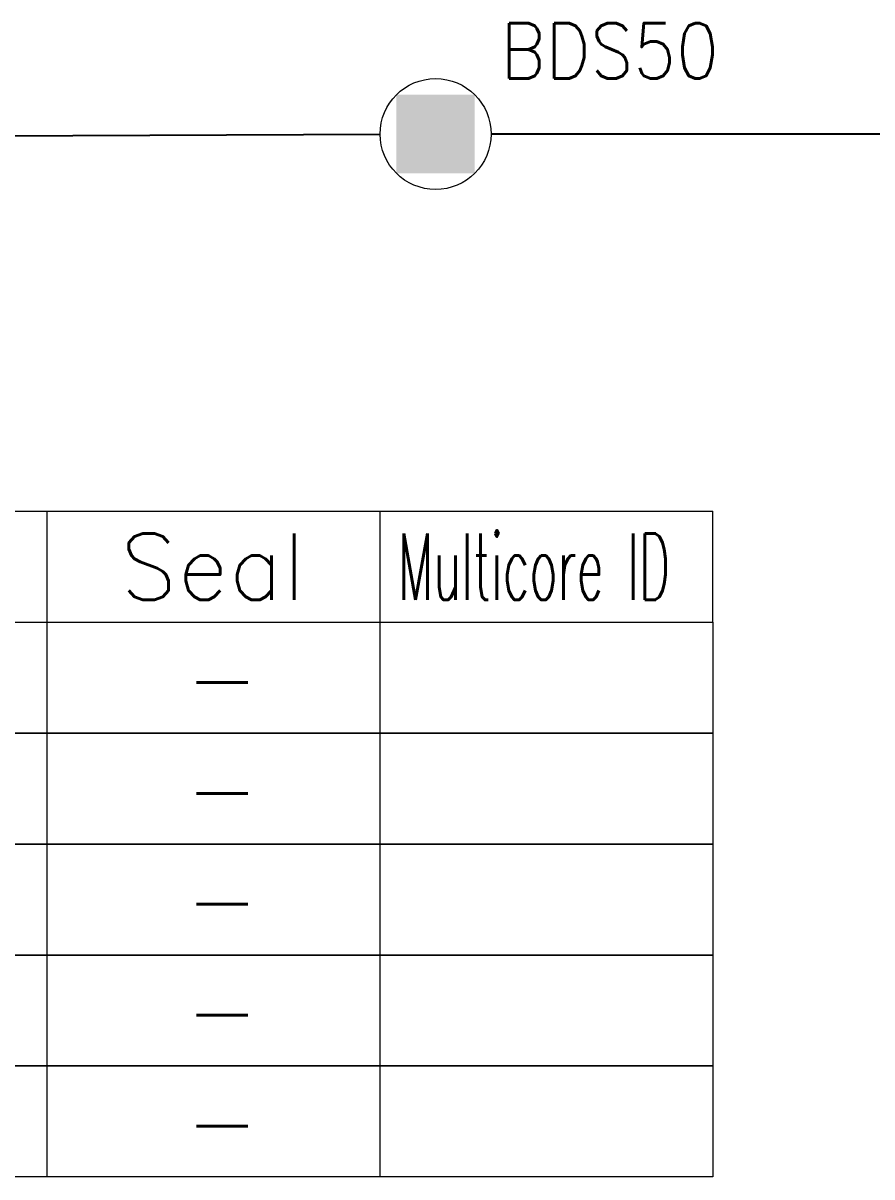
# Model space of a CAD drawing. Header units: inches. Extents: x 47316 to 59086, y 3141 to 11743.
# Drawn here: x 53125.8 to 53164.1, y 5778.5 to 5830.5 of the extents above; entities that cross this region are included whole.
import ezdxf

# ---------------------------------------------------------------- set-up
doc = ezdxf.new("R2010")
doc.units = ezdxf.units.IN
doc.header["$MEASUREMENT"] = 0
doc.styles.get("Standard").update_dxf_attribs({"font": ''})
doc.styles.get('Standard').set_extended_font_data('SimSun')
doc.linetypes.add('_VH_OTCON', pattern='A,0.0001,[7,VeSys.shx,S=0.1,R=0,X=0,Y=0],-0.4,[7,VeSys.shx,S=0.1,R=0,X=0,Y=0],-0.4,["X",Standard,S=1,R=0,X=-0.5,Y=-0.5],-0.0001,[7,VeSys.shx,S=0.1,R=0,X=0,Y=0],-0.4', length=1.2002)

msp = doc.modelspace()

# ---------------------------------------------------------------- linework, layer by layer
at = {"color": 0, "linetype": '_VH_OTCON', "ltscale": 5}
for p, q in [((53022.929, 5825.039), (53141.929, 5825.519)), ((53188.929, 5825.529), (53146.929, 5825.529))]:
    msp.add_line(p, q, dxfattribs=at)
at = {"color": 0, "linetype": 'Continuous', "lineweight": 15}
for p, q in [((53074.429, 5808.529), (53156.929, 5808.529)), ((53074.429, 5803.529), (53156.929, 5803.529))]:
    msp.add_line(p, q, dxfattribs=at)
at = {"color": 7, "linetype": 'Continuous', "lineweight": 15}
for p, q in [((53126.929, 5803.529), (53126.929, 5808.529)), ((53141.929, 5803.529), (53141.929, 5808.529)), ((53156.929, 5803.529), (53156.929, 5808.529))]:
    msp.add_line(p, q, dxfattribs=at)
at = {"color": 102, "linetype": 'Continuous', "lineweight": 15}
for p, q in [((53126.929, 5798.529), (53126.929, 5803.529)), ((53141.929, 5798.529), (53141.929, 5803.529)), ((53126.929, 5793.529), (53126.929, 5798.529)), ((53141.929, 5793.529), (53141.929, 5798.529)), ((53126.929, 5788.529), (53126.929, 5793.529)), ((53141.929, 5788.529), (53141.929, 5793.529)), ((53126.929, 5783.529), (53126.929, 5788.529)), ((53141.929, 5783.529), (53141.929, 5788.529)), ((53126.929, 5778.529), (53126.929, 5783.529)), ((53141.929, 5778.529), (53141.929, 5783.529))]:
    msp.add_line(p, q, dxfattribs=at)
at = {"color": 0, "linetype": 'Continuous', "lineweight": 15}
for points in [[(53074.429, 5798.529), (53074.429, 5803.529), (53156.929, 5803.529), (53156.929, 5798.529)], [(53074.429, 5793.529), (53074.429, 5798.529), (53156.929, 5798.529), (53156.929, 5793.529)], [(53074.429, 5788.529), (53074.429, 5793.529), (53156.929, 5793.529), (53156.929, 5788.529)], [(53074.429, 5783.529), (53074.429, 5788.529), (53156.929, 5788.529), (53156.929, 5783.529)], [(53074.429, 5778.529), (53074.429, 5783.529), (53156.929, 5783.529), (53156.929, 5778.529)]]:
    msp.add_lwpolyline(points, close=True, dxfattribs=at)
msp.add_circle((53144.429, 5825.529), 2.5, dxfattribs=at)
at = {"color": 0, "linetype": 'Continuous', "lineweight": 15, "extrusion": (0, 0, -1)}
msp.add_solid([(-53142.662, 5827.297), (-53142.662, 5823.761), (-53146.197, 5827.297), (-53146.197, 5823.761)], dxfattribs=at)

# ---------------------------------------------------------------- texts
at = {"color": 21, "linetype": 'Continuous', "lineweight": 15, "insert": (53147.358, 5830.529), "char_height": 2.5, "width": 10.92857, "attachment_point": 1}
msp.add_mtext('\\Fromans.shx;\\W0.9000000000;\\T1.0000000000;\\o\\lBDS50', dxfattribs=at)
at = {"color": 7, "linetype": 'Continuous', "lineweight": 15, "char_height": 3, "attachment_point": 1}
for s, insert, width in [('\\Fromans.shx;\\W1.0000000000;\\T1.0000000000;\\o\\lSeal', (53130.215, 5807.529), 9.28571), ('\\Fromans.shx;\\W0.5185185185;\\T1.0000000000;\\o\\lMulticore ID', (53142.726, 5807.529), 14)]:
    msp.add_mtext(s, dxfattribs=dict(at, insert=insert, width=width))
at = {"color": 140, "linetype": 'Continuous', "lineweight": 15, "char_height": 3, "width": 3.71429, "attachment_point": 1}
for insert in [(53133.144, 5802.529), (53133.144, 5797.529), (53133.144, 5792.529), (53133.144, 5787.529), (53133.144, 5782.529)]:
    msp.add_mtext('\\Fromans.shx;\\W1.0000000000;\\T1.0000000000;\\o\\l-', dxfattribs=dict(at, insert=insert))

doc.saveas('drawing.dxf')
